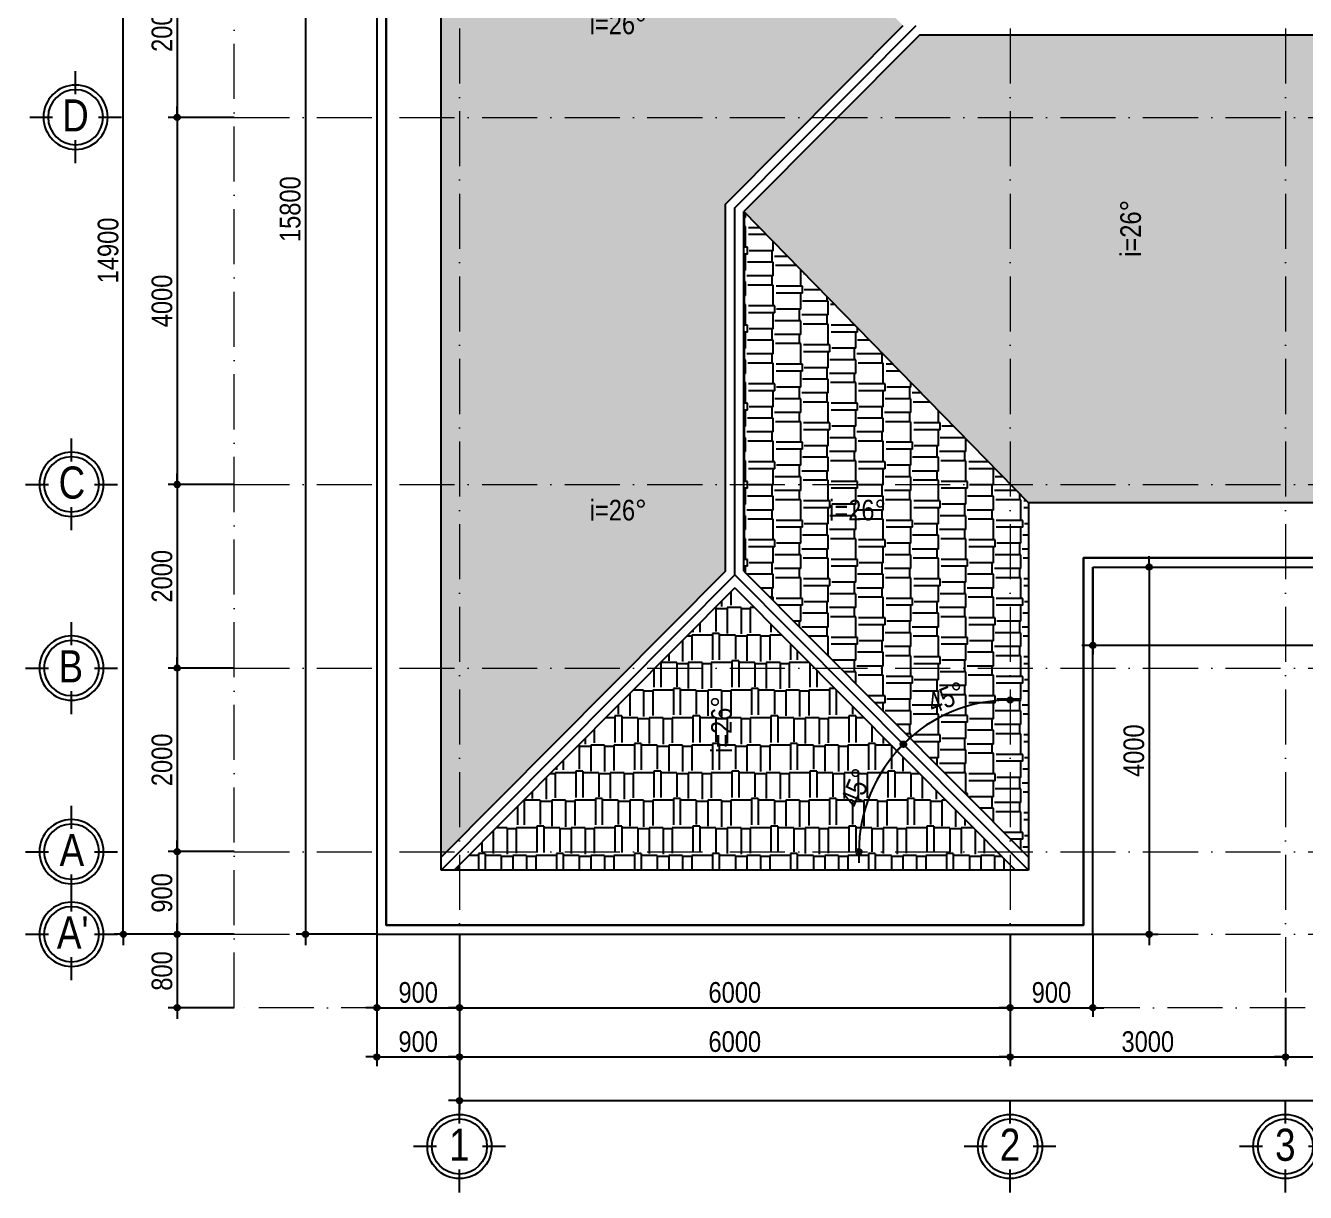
# Model space of a CAD drawing. Extents: x -1107188 to -523840, y 39692 to 514392.
# Drawn here: x -1064247 to -1050302, y 465064 to 477776 of the extents above; entities that cross this region are included whole.
import ezdxf
from ezdxf.enums import TextEntityAlignment as Align

# ---------------------------------------------------------------- set-up
doc = ezdxf.new("R2010")
doc.units = 0
doc.linetypes.add('ACAD_ISO10W100', pattern=[18, 12, -3, 0, -3])
doc.layers.get('0').update_dxf_attribs({"color": 255, "linetype": 'CONTINUOUS'})
doc.layers.get('DEFPOINTS').update_dxf_attribs({"linetype": 'CONTINUOUS'})
for name, color, linetype in [('009', 251, 'CONTINUOUS'), ('DIM', 1, 'CONTINUOUS'), ('HATCHNGOI', 22, 'CONTINUOUS'), ('TAGS', 60, 'CONTINUOUS'), ('TEXT', 7, 'CONTINUOUS'), ('TUONG', 131, 'CONTINUOUS')]:
    doc.layers.add(name, color=color, linetype=linetype)
doc.layers.add('NET-THAY', color=2, linetype='CONTINUOUS', lineweight=13)
doc.layers.add('TRUC', color=24, linetype='CONTINUOUS', lineweight=0)
doc.styles.add('HEL-CONDENSE', font='')
doc.styles.add('HELVECONDENSE', font='', dxfattribs={"height": 250})
doc.styles.get("Standard").update_dxf_attribs({"font": ''})
doc.styles.add('VNI-HELVE-CONDENSEN', font='')
doc.styles.get('HEL-CONDENSE').set_extended_font_data('VNI-Helve-Condense')
doc.styles.get('HELVECONDENSE').set_extended_font_data('VNI-Helve-Condense')
doc.styles.get('Standard').set_extended_font_data('VNI-Helve-Condense')
doc.styles.get('VNI-HELVE-CONDENSEN').set_extended_font_data('VNI-Helve-Condense')
doc.dimstyles.new('D100', dxfattribs={"dimtxt": 225, "dimasz": 1.2, "dimexe": 100, "dimexo": 0, "dimgap": 50, "dimtad": 1, "dimdec": 0, "dimzin": 13, "dimdsep": 46, "dimtxsty": 'HEL-CONDENSE', "dimblk": 'D50', "dimcen": 0, "dimclrd": 1, "dimclre": 1, "dimclrt": 7, "dimadec": 0, "dimazin": 0, "dimtfac": 1, "dimtdec": 0, "dimtmove": 0, "dimatfit": 3, "dimldrblk": 'D50', "dimfxl": 1, "dimtolj": 1, "dimtzin": 13, "dimarcsym": 0})
doc.dimstyles.get("Standard").update_dxf_attribs({"dimtxt": 0.18, "dimasz": 0.18, "dimexe": 0.18, "dimexo": 0.0625, "dimgap": 0.09, "dimtad": 0, "dimtih": 1, "dimtoh": 1, "dimdec": 4, "dimzin": 0, "dimdsep": 46, "dimtxsty": 'Standard', "dimcen": 0.09, "dimadec": 0, "dimazin": 0, "dimtfac": 1, "dimtdec": 4, "dimtofl": 0, "dimtmove": 0, "dimatfit": 3, "dimfxl": 1, "dimtolj": 1, "dimtzin": 0, "dimarcsym": 0})
pattern_1 = [(180, (-2102801, 736635.3), (-637.5, -300), [150, -125, 175, -75, 225, -100]), (180, (-2102951, 736622.8), (-637.5, -300), [125, -475, 100, -150]), (180, (-2103251, 736654.05), (-637.5, -300), [75, -775]), (270, (-2102801, 736635.3), (212.5, -300), [287.5, -912.5]), (270, (-2102951, 736635.3), (212.5, -300), [281.25, -918.75]), (270, (-2103076, 736635.3), (212.5, -300), [262.5, -937.5]), (270, (-2103251, 736654.05), (212.5, -300), [287.5, -912.5]), (270, (-2103326, 736654.05), (212.5, -300), [287.5, -912.5]), (270, (-2103551, 736635.3), (212.5, -300), [275, -925])]
pattern_2 = [(90, (-2102801, 736635.3), (-300, 637.5), [150, -125, 175, -75, 225, -100]), (90, (-2102813.5, 736785.3), (-300, 637.5), [125, -475, 100, -150]), (90, (-2102782.25, 737085.3), (-300, 637.5), [75, -775]), (180, (-2102801, 736635.3), (-300, -212.5), [287.5, -912.5]), (180, (-2102801, 736785.3), (-300, -212.5), [281.25, -918.75]), (180, (-2102801, 736910.3), (-300, -212.5), [262.5, -937.5]), (180, (-2102782.25, 737085.3), (-300, -212.5), [287.5, -912.5]), (180, (-2102782.25, 737160.3), (-300, -212.5), [287.5, -912.5]), (180, (-2102801, 737385.3), (-300, -212.5), [275, -925])]

# ---------------------------------------------------------------- blocks, each defined once
blk = doc.blocks.new('D50')
at = {"layer": 'DIM'}
blk.add_hatch(color=256, dxfattribs=at).paths.add_polyline_path([(25, 0, 1), (-25, 0, 1)])
blk.add_line((25, 0), (100, 0), dxfattribs=at)
blk.add_circle((0, 0), 25, dxfattribs=at)
blk = doc.blocks.new('*D573')
at = {"layer": 'DEFPOINTS', "color": 0, "transparency": 16777216}
for p in [(-1059519, 467184), (-1053519, 467184), (-1053519, 466540)]:
    blk.add_point(p, dxfattribs=at)
at = {"layer": 'DIM', "color": 1, "lineweight": -2, "transparency": 16777216}
for p, q in [((-1059519, 467184), (-1059519, 466440)), ((-1053519, 467184), (-1053519, 466440)), ((-1059518, 466540), (-1053520, 466540))]:
    blk.add_line(p, q, dxfattribs=at)
at = {"layer": 'DIM', "color": 1, "lineweight": -2, "transparency": 16777216, "xscale": 1.199999999999999, "yscale": 1.199999999999999, "zscale": 1.199999999999999, "rotation": 180}
blk.add_blockref('D50', (-1059519, 466540), dxfattribs=at)
at = {"layer": 'DIM', "color": 1, "lineweight": -2, "transparency": 16777216, "xscale": 1.199999999999999, "yscale": 1.199999999999999, "zscale": 1.199999999999999}
blk.add_blockref('D50', (-1053519, 466540), dxfattribs=at)
at = {"layer": 'DIM', "color": 7, "transparency": 16777216, "insert": (-1056519, 466705), "char_height": 225, "attachment_point": 5, "style": 'HEL-CONDENSE'}
blk.add_mtext('\\A1;6000', dxfattribs=at)
blk = doc.blocks.new('*D574')
at = {"layer": 'DEFPOINTS', "color": 0, "transparency": 16777216}
for p in [(-1053519, 467184), (-1050519, 467184), (-1050519, 466540)]:
    blk.add_point(p, dxfattribs=at)
at = {"layer": 'DIM', "color": 1, "lineweight": -2, "transparency": 16777216}
for p, q in [((-1053519, 467184), (-1053519, 466440)), ((-1050519, 467184), (-1050519, 466440)), ((-1053518, 466540), (-1050520, 466540))]:
    blk.add_line(p, q, dxfattribs=at)
at = {"layer": 'DIM', "color": 1, "lineweight": -2, "transparency": 16777216, "xscale": 1.199999999999999, "yscale": 1.199999999999999, "zscale": 1.199999999999999, "rotation": 180}
blk.add_blockref('D50', (-1053519, 466540), dxfattribs=at)
at = {"layer": 'DIM', "color": 1, "lineweight": -2, "transparency": 16777216, "xscale": 1.199999999999999, "yscale": 1.199999999999999, "zscale": 1.199999999999999}
blk.add_blockref('D50', (-1050519, 466540), dxfattribs=at)
at = {"layer": 'DIM', "color": 7, "transparency": 16777216, "insert": (-1052019, 466705), "char_height": 225, "attachment_point": 5, "style": 'HEL-CONDENSE'}
blk.add_mtext('\\A1;3000', dxfattribs=at)
blk = doc.blocks.new('*D575')
at = {"layer": 'DEFPOINTS', "color": 0, "transparency": 16777216}
for p in [(-1050519, 467184), (-1045019, 467184), (-1045019, 466540)]:
    blk.add_point(p, dxfattribs=at)
at = {"layer": 'DIM', "color": 1, "lineweight": -2, "transparency": 16777216}
for p, q in [((-1050519, 467184), (-1050519, 466440)), ((-1045019, 467184), (-1045019, 466440)), ((-1050518, 466540), (-1045020, 466540))]:
    blk.add_line(p, q, dxfattribs=at)
at = {"layer": 'DIM', "color": 1, "lineweight": -2, "transparency": 16777216, "xscale": 1.199999999999999, "yscale": 1.199999999999999, "zscale": 1.199999999999999, "rotation": 180}
blk.add_blockref('D50', (-1050519, 466540), dxfattribs=at)
at = {"layer": 'DIM', "color": 1, "lineweight": -2, "transparency": 16777216, "xscale": 1.199999999999999, "yscale": 1.199999999999999, "zscale": 1.199999999999999}
blk.add_blockref('D50', (-1045019, 466540), dxfattribs=at)
at = {"layer": 'DIM', "color": 7, "transparency": 16777216, "insert": (-1047769, 466705), "char_height": 225, "attachment_point": 5, "style": 'HEL-CONDENSE'}
blk.add_mtext('\\A1;5500', dxfattribs=at)
blk = doc.blocks.new('*D580')
at = {"layer": 'DEFPOINTS', "color": 0, "transparency": 16777216}
for p in [(-1059519, 467184), (-1026519, 467184), (-1026519, 466064)]:
    blk.add_point(p, dxfattribs=at)
at = {"layer": 'DIM', "color": 1, "lineweight": -2, "transparency": 16777216}
for p, q in [((-1059519, 467184), (-1059519, 465964)), ((-1026519, 467184), (-1026519, 465964)), ((-1059518, 466064), (-1026520, 466064))]:
    blk.add_line(p, q, dxfattribs=at)
at = {"layer": 'DIM', "color": 1, "lineweight": -2, "transparency": 16777216, "xscale": 1.199999999999999, "yscale": 1.199999999999999, "zscale": 1.199999999999999, "rotation": 180}
blk.add_blockref('D50', (-1059519, 466064), dxfattribs=at)
at = {"layer": 'DIM', "color": 1, "lineweight": -2, "transparency": 16777216, "xscale": 1.199999999999999, "yscale": 1.199999999999999, "zscale": 1.199999999999999}
blk.add_blockref('D50', (-1026519, 466064), dxfattribs=at)
at = {"layer": 'DIM', "color": 7, "transparency": 16777216, "insert": (-1043019, 466228), "char_height": 225, "attachment_point": 5, "style": 'HEL-CONDENSE'}
blk.add_mtext('\\A1;33000', dxfattribs=at)
blk = doc.blocks.new('A$C206177D3')
at = {"layer": 'TAGS', "ltscale": 1000}
for p, q in [((-37, 240), (-37, 490)), ((-287, -10), (-537, -10)), ((463, -10), (213, -10)), ((-37, -510), (-37, -260))]:
    blk.add_line(p, q, dxfattribs=at)
blk.add_circle((-37, -10), 350, dxfattribs=at)
at = {"layer": 'TAGS', "color": 254, "ltscale": 1000}
blk.add_circle((-37, -10), 300, dxfattribs=at)
at = {"layer": 'TAGS', "ltscale": 1000, "style": 'VNI-HELVE-CONDENSEN'}
blk.add_attdef('A', text='', height=350, dxfattribs=at).set_placement((-38, -166), align=Align.CENTER)
blk = doc.blocks.new('*D582')
at = {"layer": 'DEFPOINTS', "color": 0, "transparency": 16777216}
for p in [(-1061973, 478776), (-1062595, 476776), (-1061973, 476776)]:
    blk.add_point(p, dxfattribs=at)
at = {"layer": 'DIM', "color": 1, "lineweight": -2, "transparency": 16777216}
for p, q in [((-1061973, 478776), (-1062695, 478776)), ((-1062595, 478775), (-1062595, 476777)), ((-1061973, 476776), (-1062695, 476776))]:
    blk.add_line(p, q, dxfattribs=at)
at = {"layer": 'DIM', "color": 1, "lineweight": -2, "transparency": 16777216, "xscale": 1.199999999999999, "yscale": 1.199999999999999, "zscale": 1.199999999999999}
for p, rotation in [((-1062595, 478776), 90), ((-1062595, 476776), 270)]:
    blk.add_blockref('D50', p, dxfattribs=dict(at, rotation=rotation))
at = {"layer": 'DIM', "color": 7, "transparency": 16777216, "insert": (-1062760, 477776), "char_height": 225, "attachment_point": 5, "rotation": 90, "style": 'HEL-CONDENSE'}
blk.add_mtext('\\A1;2000', dxfattribs=at)
blk = doc.blocks.new('*D583')
at = {"layer": 'DEFPOINTS', "color": 0, "transparency": 16777216}
for p in [(-1061973, 476776), (-1062595, 472776), (-1061973, 472776)]:
    blk.add_point(p, dxfattribs=at)
at = {"layer": 'DIM', "color": 1, "lineweight": -2, "transparency": 16777216}
for p, q in [((-1061973, 476776), (-1062695, 476776)), ((-1062595, 476775), (-1062595, 472777)), ((-1061973, 472776), (-1062695, 472776))]:
    blk.add_line(p, q, dxfattribs=at)
at = {"layer": 'DIM', "color": 1, "lineweight": -2, "transparency": 16777216, "xscale": 1.199999999999999, "yscale": 1.199999999999999, "zscale": 1.199999999999999}
for p, rotation in [((-1062595, 476776), 90), ((-1062595, 472776), 270)]:
    blk.add_blockref('D50', p, dxfattribs=dict(at, rotation=rotation))
at = {"layer": 'DIM', "color": 7, "transparency": 16777216, "insert": (-1062760, 474776), "char_height": 225, "attachment_point": 5, "rotation": 90, "style": 'HEL-CONDENSE'}
blk.add_mtext('\\A1;4000', dxfattribs=at)
blk = doc.blocks.new('*D584')
at = {"layer": 'DEFPOINTS', "color": 0, "transparency": 16777216}
for p in [(-1061973, 472776), (-1062595, 470776), (-1061973, 470776)]:
    blk.add_point(p, dxfattribs=at)
at = {"layer": 'DIM', "color": 1, "lineweight": -2, "transparency": 16777216}
for p, q in [((-1061973, 472776), (-1062695, 472776)), ((-1062595, 472775), (-1062595, 470777)), ((-1061973, 470776), (-1062695, 470776))]:
    blk.add_line(p, q, dxfattribs=at)
at = {"layer": 'DIM', "color": 1, "lineweight": -2, "transparency": 16777216, "xscale": 1.199999999999999, "yscale": 1.199999999999999, "zscale": 1.199999999999999}
for p, rotation in [((-1062595, 472776), 90), ((-1062595, 470776), 270)]:
    blk.add_blockref('D50', p, dxfattribs=dict(at, rotation=rotation))
at = {"layer": 'DIM', "color": 7, "transparency": 16777216, "insert": (-1062760, 471776), "char_height": 225, "attachment_point": 5, "rotation": 90, "style": 'HEL-CONDENSE'}
blk.add_mtext('\\A1;2000', dxfattribs=at)
blk = doc.blocks.new('*D585')
at = {"layer": 'DEFPOINTS', "color": 0, "transparency": 16777216}
for p in [(-1063182, 482776), (-1061973, 482776), (-1061973, 467876)]:
    blk.add_point(p, dxfattribs=at)
at = {"layer": 'DIM', "color": 1, "lineweight": -2, "transparency": 16777216}
for p, q in [((-1061973, 482776), (-1063282, 482776)), ((-1063182, 467877), (-1063182, 482775)), ((-1061973, 467876), (-1063282, 467876))]:
    blk.add_line(p, q, dxfattribs=at)
at = {"layer": 'DIM', "color": 1, "lineweight": -2, "transparency": 16777216, "xscale": 1.199999999999999, "yscale": 1.199999999999999, "zscale": 1.199999999999999}
for p, rotation in [((-1063182, 482776), 90), ((-1063182, 467876), 270)]:
    blk.add_blockref('D50', p, dxfattribs=dict(at, rotation=rotation))
at = {"layer": 'DIM', "color": 7, "transparency": 16777216, "insert": (-1063347, 475326), "char_height": 225, "attachment_point": 5, "rotation": 90, "style": 'HEL-CONDENSE'}
blk.add_mtext('\\A1;14900', dxfattribs=at)
blk = doc.blocks.new('*D586')
at = {"layer": 'DEFPOINTS', "color": 0, "transparency": 16777216}
for p in [(-1061973, 470776), (-1062595, 468776), (-1061973, 468776)]:
    blk.add_point(p, dxfattribs=at)
at = {"layer": 'DIM', "color": 1, "lineweight": -2, "transparency": 16777216}
for p, q in [((-1061973, 470776), (-1062695, 470776)), ((-1062595, 470775), (-1062595, 468777)), ((-1061973, 468776), (-1062695, 468776))]:
    blk.add_line(p, q, dxfattribs=at)
at = {"layer": 'DIM', "color": 1, "lineweight": -2, "transparency": 16777216, "xscale": 1.199999999999999, "yscale": 1.199999999999999, "zscale": 1.199999999999999}
for p, rotation in [((-1062595, 470776), 90), ((-1062595, 468776), 270)]:
    blk.add_blockref('D50', p, dxfattribs=dict(at, rotation=rotation))
at = {"layer": 'DIM', "color": 7, "transparency": 16777216, "insert": (-1062760, 469776), "char_height": 225, "attachment_point": 5, "rotation": 90, "style": 'HEL-CONDENSE'}
blk.add_mtext('\\A1;2000', dxfattribs=at)
blk = doc.blocks.new('*D587')
at = {"layer": 'DEFPOINTS', "color": 0, "transparency": 16777216}
for p in [(-1061973, 468776), (-1062595, 467876), (-1061973, 467876)]:
    blk.add_point(p, dxfattribs=at)
at = {"layer": 'DIM', "color": 1, "lineweight": -2, "transparency": 16777216}
for p, q in [((-1061973, 468776), (-1062695, 468776)), ((-1062595, 468775), (-1062595, 467877)), ((-1061973, 467876), (-1062695, 467876))]:
    blk.add_line(p, q, dxfattribs=at)
at = {"layer": 'DIM', "color": 1, "lineweight": -2, "transparency": 16777216, "xscale": 1.199999999999999, "yscale": 1.199999999999999, "zscale": 1.199999999999999}
for p, rotation in [((-1062595, 468776), 90), ((-1062595, 467876), 270)]:
    blk.add_blockref('D50', p, dxfattribs=dict(at, rotation=rotation))
at = {"layer": 'DIM', "color": 7, "transparency": 16777216, "insert": (-1062760, 468326), "char_height": 225, "attachment_point": 5, "rotation": 90, "style": 'HEL-CONDENSE'}
blk.add_mtext('\\A1;900', dxfattribs=at)
blk = doc.blocks.new('*D588')
at = {"layer": 'DEFPOINTS', "color": 0, "transparency": 16777216}
for p in [(-1061973, 467876), (-1062595, 467076), (-1061973, 467076)]:
    blk.add_point(p, dxfattribs=at)
at = {"layer": 'DIM', "color": 1, "lineweight": -2, "transparency": 16777216}
for p, q in [((-1061973, 467876), (-1062695, 467876)), ((-1062595, 467875), (-1062595, 467077)), ((-1061973, 467076), (-1062695, 467076))]:
    blk.add_line(p, q, dxfattribs=at)
at = {"layer": 'DIM', "color": 1, "lineweight": -2, "transparency": 16777216, "xscale": 1.199999999999999, "yscale": 1.199999999999999, "zscale": 1.199999999999999}
for p, rotation in [((-1062595, 467876), 90), ((-1062595, 467076), 270)]:
    blk.add_blockref('D50', p, dxfattribs=dict(at, rotation=rotation))
at = {"layer": 'DIM', "color": 7, "transparency": 16777216, "insert": (-1062760, 467476), "char_height": 225, "attachment_point": 5, "rotation": 90, "style": 'HEL-CONDENSE'}
blk.add_mtext('\\A1;800', dxfattribs=at)
blk = doc.blocks.new('*D590')
at = {"layer": 'DEFPOINTS', "color": 0, "transparency": 16777216}
for p in [(-1060419, 467076), (-1059519, 467076), (-1059519, 466540)]:
    blk.add_point(p, dxfattribs=at)
at = {"layer": 'DIM', "color": 1, "lineweight": -2, "transparency": 16777216}
for p, q in [((-1060419, 467076), (-1060419, 466440)), ((-1059519, 467076), (-1059519, 466440)), ((-1060418, 466540), (-1059520, 466540))]:
    blk.add_line(p, q, dxfattribs=at)
at = {"layer": 'DIM', "color": 1, "lineweight": -2, "transparency": 16777216, "xscale": 1.199999999999999, "yscale": 1.199999999999999, "zscale": 1.199999999999999, "rotation": 180}
blk.add_blockref('D50', (-1060419, 466540), dxfattribs=at)
at = {"layer": 'DIM', "color": 1, "lineweight": -2, "transparency": 16777216, "xscale": 1.199999999999999, "yscale": 1.199999999999999, "zscale": 1.199999999999999}
blk.add_blockref('D50', (-1059519, 466540), dxfattribs=at)
at = {"layer": 'DIM', "color": 7, "transparency": 16777216, "insert": (-1059969, 466705), "char_height": 225, "attachment_point": 5, "style": 'HEL-CONDENSE'}
blk.add_mtext('\\A1;900', dxfattribs=at)
blk = doc.blocks.new('*D600')
at = {"layer": 'DEFPOINTS', "color": 0, "linetype": 'Continuous', "transparency": 16777216}
for p in [(-1060419, 467876), (-1059519, 467876), (-1059519, 467076)]:
    blk.add_point(p, dxfattribs=at)
at = {"layer": 'DIM', "color": 1, "linetype": 'Continuous', "lineweight": -2, "transparency": 16777216}
for p, q in [((-1060419, 467876), (-1060419, 466976)), ((-1059519, 467876), (-1059519, 466976)), ((-1060418, 467076), (-1059520, 467076))]:
    blk.add_line(p, q, dxfattribs=at)
at = {"layer": 'DIM', "color": 1, "linetype": 'Continuous', "lineweight": -2, "transparency": 16777216, "xscale": 1.199999999999999, "yscale": 1.199999999999999, "zscale": 1.199999999999999, "rotation": 180}
blk.add_blockref('D50', (-1060419, 467076), dxfattribs=at)
at = {"layer": 'DIM', "color": 1, "linetype": 'Continuous', "lineweight": -2, "transparency": 16777216, "xscale": 1.199999999999999, "yscale": 1.199999999999999, "zscale": 1.199999999999999}
blk.add_blockref('D50', (-1059519, 467076), dxfattribs=at)
at = {"layer": 'DIM', "color": 7, "linetype": 'Continuous', "transparency": 16777216, "insert": (-1059969, 467241), "char_height": 225, "attachment_point": 5, "style": 'HEL-CONDENSE'}
blk.add_mtext('\\A1;900', dxfattribs=at)
blk = doc.blocks.new('*D601')
at = {"layer": 'DEFPOINTS', "color": 0, "linetype": 'Continuous', "transparency": 16777216}
for p in [(-1059519, 467876), (-1053519, 467876), (-1053519, 467076)]:
    blk.add_point(p, dxfattribs=at)
at = {"layer": 'DIM', "color": 1, "linetype": 'Continuous', "lineweight": -2, "transparency": 16777216}
for p, q in [((-1059519, 467876), (-1059519, 466976)), ((-1053519, 467876), (-1053519, 466976)), ((-1059518, 467076), (-1053520, 467076))]:
    blk.add_line(p, q, dxfattribs=at)
at = {"layer": 'DIM', "color": 1, "linetype": 'Continuous', "lineweight": -2, "transparency": 16777216, "xscale": 1.199999999999999, "yscale": 1.199999999999999, "zscale": 1.199999999999999, "rotation": 180}
blk.add_blockref('D50', (-1059519, 467076), dxfattribs=at)
at = {"layer": 'DIM', "color": 1, "linetype": 'Continuous', "lineweight": -2, "transparency": 16777216, "xscale": 1.199999999999999, "yscale": 1.199999999999999, "zscale": 1.199999999999999}
blk.add_blockref('D50', (-1053519, 467076), dxfattribs=at)
at = {"layer": 'DIM', "color": 7, "linetype": 'Continuous', "transparency": 16777216, "insert": (-1056519, 467241), "char_height": 225, "attachment_point": 5, "style": 'HEL-CONDENSE'}
blk.add_mtext('\\A1;6000', dxfattribs=at)
blk = doc.blocks.new('*D602')
at = {"layer": 'DEFPOINTS', "color": 0, "linetype": 'Continuous', "transparency": 16777216}
for p in [(-1053519, 467876), (-1052619, 467876), (-1052619, 467076)]:
    blk.add_point(p, dxfattribs=at)
at = {"layer": 'DIM', "color": 1, "linetype": 'Continuous', "lineweight": -2, "transparency": 16777216}
for p, q in [((-1053519, 467876), (-1053519, 466976)), ((-1052619, 467876), (-1052619, 466976)), ((-1053518, 467076), (-1052620, 467076))]:
    blk.add_line(p, q, dxfattribs=at)
at = {"layer": 'DIM', "color": 1, "linetype": 'Continuous', "lineweight": -2, "transparency": 16777216, "xscale": 1.199999999999999, "yscale": 1.199999999999999, "zscale": 1.199999999999999, "rotation": 180}
blk.add_blockref('D50', (-1053519, 467076), dxfattribs=at)
at = {"layer": 'DIM', "color": 1, "linetype": 'Continuous', "lineweight": -2, "transparency": 16777216, "xscale": 1.199999999999999, "yscale": 1.199999999999999, "zscale": 1.199999999999999}
blk.add_blockref('D50', (-1052619, 467076), dxfattribs=at)
at = {"layer": 'DIM', "color": 7, "linetype": 'Continuous', "transparency": 16777216, "insert": (-1053069, 467241), "char_height": 225, "attachment_point": 5, "style": 'HEL-CONDENSE'}
blk.add_mtext('\\A1;900', dxfattribs=at)
blk = doc.blocks.new('*D610')
at = {"layer": 'DEFPOINTS', "color": 0, "linetype": 'Continuous', "transparency": 16777216}
for p in [(-1059519, 484045), (-1059718, 482976), (-1058968, 480712), (-1054543, 477776), (-1059519, 467076)]:
    blk.add_point(p, dxfattribs=at)
at = {"layer": 'DIM', "color": 1, "linetype": 'Continuous', "lineweight": -2, "transparency": 16777216}
blk.add_arc((-1059519, 482776), 2136, 270.0322, 314.8277, dxfattribs=at)
at = {"layer": 'DIM', "color": 1, "linetype": 'Continuous', "lineweight": -2, "transparency": 16777216, "xscale": 1.199999999999999, "yscale": 1.199999999999999, "zscale": 1.199999999999999}
for p, rotation in [((-1058012, 481262), 44.84381943961193), ((-1059519, 480640), 180.0160933590622)]:
    blk.add_blockref('D50', p, dxfattribs=dict(at, rotation=rotation))
at = {"layer": 'DIM', "color": 7, "linetype": 'Continuous', "transparency": 16777216, "insert": (-1058767, 480954), "char_height": 225, "attachment_point": 5, "rotation": 22.43, "style": 'HEL-CONDENSE'}
blk.add_mtext('\\A1;45°', dxfattribs=at)
blk = doc.blocks.new('*D611')
at = {"layer": 'DEFPOINTS', "color": 0, "linetype": 'Continuous', "transparency": 16777216}
for p in [(-1056519, 471791), (-1054944, 469602), (-1061973, 468776), (-1024202, 468776), (-1053319, 468575)]:
    blk.add_point(p, dxfattribs=at)
at = {"layer": 'DIM', "color": 1, "linetype": 'Continuous', "lineweight": -2, "transparency": 16777216}
blk.add_arc((-1053519, 468776), 1648, 134.9016, 179.9583, dxfattribs=at)
at = {"layer": 'DIM', "color": 1, "linetype": 'Continuous', "lineweight": -2, "transparency": 16777216, "xscale": 1.199999999999999, "yscale": 1.199999999999999, "zscale": 1.199999999999999}
for p, rotation in [((-1054681, 469944), 44.88077642419639), ((-1055167, 468776), 269.9791363744757)]:
    blk.add_blockref('D50', p, dxfattribs=dict(at, rotation=rotation))
at = {"layer": 'DIM', "color": 7, "linetype": 'Continuous', "transparency": 16777216, "insert": (-1055193, 469472), "char_height": 225, "attachment_point": 5, "rotation": 67.43, "style": 'HEL-CONDENSE'}
blk.add_mtext('\\A1;45°', dxfattribs=at)
blk = doc.blocks.new('*D612')
at = {"layer": 'DEFPOINTS', "color": 0, "linetype": 'Continuous', "transparency": 16777216}
for p in [(-1053519, 484045), (-1056519, 471791), (-1053945, 470372), (-1053319, 468575), (-1053519, 467076)]:
    blk.add_point(p, dxfattribs=at)
at = {"layer": 'DIM', "color": 1, "linetype": 'Continuous', "lineweight": -2, "transparency": 16777216}
blk.add_arc((-1053519, 468776), 1652, 90.0416, 134.8183, dxfattribs=at)
at = {"layer": 'DIM', "color": 1, "linetype": 'Continuous', "lineweight": -2, "transparency": 16777216, "xscale": 1.199999999999999, "yscale": 1.199999999999999, "zscale": 1.199999999999999}
for p, rotation in [((-1053519, 470428), 0.02080796659488894), ((-1054684, 469947), 224.8391048320754)]:
    blk.add_blockref('D50', p, dxfattribs=dict(at, rotation=rotation))
at = {"layer": 'DIM', "color": 7, "linetype": 'Continuous', "transparency": 16777216, "insert": (-1054212, 470455), "char_height": 225, "attachment_point": 5, "rotation": 22.43, "style": 'HEL-CONDENSE'}
blk.add_mtext('\\A1;45°', dxfattribs=at)
blk = doc.blocks.new('*D613')
at = {"layer": 'DEFPOINTS', "color": 0, "linetype": 'Continuous', "transparency": 16777216}
for p in [(-1029519, 471791), (-1030569, 469300), (-1061973, 468776), (-1024202, 468776), (-1032719, 468575)]:
    blk.add_point(p, dxfattribs=at)
at = {"layer": 'DIM', "color": 1, "linetype": 'Continuous', "lineweight": -2, "transparency": 16777216}
blk.add_arc((-1032519, 468776), 2019, 0.0341, 45.106, dxfattribs=at)
at = {"layer": 'DIM', "color": 1, "linetype": 'Continuous', "lineweight": -2, "transparency": 16777216, "xscale": 1.199999999999999, "yscale": 1.199999999999999, "zscale": 1.199999999999999}
for p, rotation in [((-1031094, 470207), 135.123061944267), ((-1030500, 468776), 270.0170252570588)]:
    blk.add_blockref('D50', p, dxfattribs=dict(at, rotation=rotation))
at = {"layer": 'DIM', "color": 7, "linetype": 'Continuous', "transparency": 16777216, "insert": (-1030502, 469614), "char_height": 225, "attachment_point": 5, "rotation": 292.57, "style": 'HEL-CONDENSE'}
blk.add_mtext('\\A1;45°', dxfattribs=at)
blk = doc.blocks.new('*D615')
at = {"layer": '009', "color": 1, "lineweight": -2, "transparency": 16777216}
for p, q in [((-1060419, 483676), (-1061298, 483676)), ((-1061198, 483675), (-1061198, 467877)), ((-1060419, 467876), (-1061298, 467876))]:
    blk.add_line(p, q, dxfattribs=at)
at = {"layer": 'DEFPOINTS', "color": 0, "transparency": 16777216}
for p in [(-1060419, 483676), (-1061198, 467876), (-1060419, 467876)]:
    blk.add_point(p, dxfattribs=at)
at = {"layer": '009', "color": 1, "lineweight": -2, "transparency": 16777216, "xscale": 1.199999999999999, "yscale": 1.199999999999999, "zscale": 1.199999999999999}
for p, rotation in [((-1061198, 483676), 90), ((-1061198, 467876), 270)]:
    blk.add_blockref('D50', p, dxfattribs=dict(at, rotation=rotation))
at = {"layer": '009', "color": 7, "transparency": 16777216, "insert": (-1061363, 475776), "char_height": 225, "attachment_point": 5, "rotation": 90, "style": 'HEL-CONDENSE'}
blk.add_mtext('\\A1;15800', dxfattribs=at)
blk = doc.blocks.new('*D616')
at = {"layer": '009', "color": 1, "lineweight": -2, "transparency": 16777216}
for p, q in [((-1052619, 471876), (-1051905, 471876)), ((-1052005, 471875), (-1052005, 467877)), ((-1052619, 467876), (-1051905, 467876))]:
    blk.add_line(p, q, dxfattribs=at)
at = {"layer": 'DEFPOINTS', "color": 0, "transparency": 16777216}
for p in [(-1052619, 471876), (-1052619, 467876), (-1052005, 467876)]:
    blk.add_point(p, dxfattribs=at)
at = {"layer": '009', "color": 1, "lineweight": -2, "transparency": 16777216, "xscale": 1.199999999999999, "yscale": 1.199999999999999, "zscale": 1.199999999999999}
for p, rotation in [((-1052005, 471876), 90), ((-1052005, 467876), 270)]:
    blk.add_blockref('D50', p, dxfattribs=dict(at, rotation=rotation))
at = {"layer": '009', "color": 7, "transparency": 16777216, "insert": (-1052170, 469876), "char_height": 225, "attachment_point": 5, "rotation": 90, "style": 'HEL-CONDENSE'}
blk.add_mtext('\\A1;4000', dxfattribs=at)
blk = doc.blocks.new('*D617')
at = {"layer": '009', "color": 1, "lineweight": -2, "transparency": 16777216}
for p, q in [((-1052619, 471876), (-1052619, 470923)), ((-1046019, 471876), (-1046019, 470923)), ((-1046020, 471023), (-1052618, 471023))]:
    blk.add_line(p, q, dxfattribs=at)
at = {"layer": 'DEFPOINTS', "color": 0, "transparency": 16777216}
for p in [(-1052619, 471876), (-1046019, 471876), (-1052619, 471023)]:
    blk.add_point(p, dxfattribs=at)
at = {"layer": '009', "color": 1, "lineweight": -2, "transparency": 16777216, "xscale": 1.199999999999999, "yscale": 1.199999999999999, "zscale": 1.199999999999999, "rotation": 180}
blk.add_blockref('D50', (-1052619, 471023), dxfattribs=at)
at = {"layer": '009', "color": 1, "lineweight": -2, "transparency": 16777216, "xscale": 1.199999999999999, "yscale": 1.199999999999999, "zscale": 1.199999999999999}
blk.add_blockref('D50', (-1046019, 471023), dxfattribs=at)
at = {"layer": '009', "color": 7, "transparency": 16777216, "insert": (-1049319, 471188), "char_height": 225, "attachment_point": 5, "style": 'HEL-CONDENSE'}
blk.add_mtext('\\A1;6600', dxfattribs=at)

msp = doc.modelspace()

# ---------------------------------------------------------------- hatches: boundary and pattern name
at = {"layer": 'HATCHNGOI'}
h = msp.add_hatch(dxfattribs=at)
h.set_pattern_fill('AR-RSHKE', color=14, scale=25, angle=90, style=0)
h.set_pattern_definition(pattern_2)
h.paths.add_polyline_path([(-1054684.264, 477775.801), (-1059718.797, 482835.013), (-1059718.797, 468716.589), (-1056618.797, 471831.785), (-1056618.797, 475831.785)])
h = msp.add_hatch(dxfattribs=at)
h.set_pattern_fill('AR-RSHKE', color=14, scale=25, angle=180, style=0)
h.set_pattern_definition(pattern_1)
h.paths.add_polyline_path([(-1043018.797, 475741.242), (-1039868.797, 472575.801), (-1032718.797, 472575.801), (-1029618.797, 475749.228), (-1031535.971, 477675.801), (-1038418.797, 477675.801), (-1054501.623, 477675.801), (-1056418.797, 475749.228), (-1053318.797, 472575.801), (-1046168.797, 472575.801)])
h = msp.add_hatch(dxfattribs=at)
h.set_pattern_fill('AR-RSHKE', color=34, scale=25, angle=90, style=0)
h.set_pattern_definition(pattern_2)
h.paths.add_polyline_path([(-1053318.797, 472575.801), (-1056418.797, 475749.228), (-1056418.797, 471831.785), (-1053318.797, 468716.589)])
h = msp.add_hatch(dxfattribs=at)
h.set_pattern_fill('AR-RSHKE', color=14, scale=25, angle=180, style=0)
h.set_pattern_definition(pattern_1)
h.paths.add_polyline_path([(-1056518.797, 471648.738), (-1059577.72, 468574.82), (-1053459.874, 468574.82)])

# ---------------------------------------------------------------- linework, layer by layer
for points in [[(-1058845.873, 477647.405, 0, 210, 0), (-1058358.884, 477647.405, 0, 0, 0), (-1057287.313, 477647.405, 0, 0, 0)], [(-1052048.103, 474500.516, 0, 210, 0), (-1052048.103, 474987.505, 0, 0, 0), (-1052048.103, 476059.076, 0, 0, 0)], [(-1058845.873, 472349.917, 0, 210, 0), (-1058358.884, 472349.917, 0, 0, 0), (-1057287.313, 472349.917, 0, 0, 0)], [(-1054191.72, 472349.917, 0, 210, 0), (-1054678.71, 472349.917, 0, 0, 0), (-1055750.28, 472349.917, 0, 0, 0)], [(-1056506.531, 469093.857, 0, 210, 0), (-1056506.531, 469580.847, 0, 0, 0), (-1056506.531, 470652.418, 0, 0, 0)]]:
    msp.add_lwpolyline(points, format="xyseb")
at = {"layer": 'NET-THAY', "linetype": 'ByBlock', "lineweight": -2}
for p, q in [((-1060418.797, 483675.801), (-1060418.797, 467875.801)), ((-1060318.797, 483575.801), (-1060318.797, 467975.801)), ((-1060318.797, 467975.801), (-1060318.797, 483575.801)), ((-1054501.623, 477675.801), (-1056418.797, 475749.228)), ((-1054501.623, 477675.801), (-1038418.797, 477675.801)), ((-1056418.797, 471831.785), (-1056418.797, 475749.228)), ((-1052718.797, 467975.801), (-1052718.797, 471975.801)), ((-1052718.797, 471975.801), (-1045918.797, 471975.801)), ((-1045918.797, 471975.801), (-1052718.797, 471975.801)), ((-1052718.797, 471975.801), (-1052718.797, 467975.801)), ((-1056418.797, 471831.785), (-1053318.797, 468716.589)), ((-1052618.797, 467875.801), (-1052618.797, 471875.801)), ((-1052618.797, 471875.801), (-1046018.797, 471875.801)), ((-1056518.797, 471648.738), (-1059577.72, 468574.82)), ((-1056518.797, 471648.738), (-1053459.874, 468574.82)), ((-1060418.797, 467875.801), (-1052618.797, 467875.801)), ((-1060318.797, 467975.801), (-1052718.797, 467975.801)), ((-1052718.797, 467975.801), (-1060318.797, 467975.801))]:
    msp.add_line(p, q, dxfattribs=at)
for points in [[(-1047618.797, 483575.801), (-1060318.797, 483575.801), (-1060318.797, 467975.801), (-1052718.797, 467975.801), (-1052718.797, 471975.801), (-1047618.797, 471975.801)], [(-1059718.797, 468716.589), (-1056618.797, 471831.785), (-1056618.797, 475831.785), (-1054684.264, 477775.801)]]:
    msp.add_lwpolyline(points, dxfattribs=at)
at = {"layer": 'TRUC', "linetype": 'ACAD_ISO10W100', "ltscale": 50}
msp.add_lwpolyline([(-1061972.781, 484044.785), (-1024202.47, 484044.785), (-1024202.47, 467075.801), (-1061972.781, 467075.801)], close=True, dxfattribs=at)
for points in [[(-1060418.797, 484044.785), (-1060418.797, 467075.801)], [(-1059518.797, 484044.785), (-1059518.797, 467075.801)], [(-1053518.797, 484044.785), (-1053518.797, 467075.801)], [(-1050518.797, 484044.785), (-1050518.797, 467075.801)], [(-1061972.781, 476775.801), (-1024202.47, 476775.801)], [(-1061972.781, 472775.801), (-1024202.47, 472775.801)], [(-1061972.781, 470775.801), (-1024202.47, 470775.801)], [(-1061972.781, 468775.801), (-1024202.47, 468775.801)], [(-1061972.781, 467875.801), (-1024202.47, 467875.801)]]:
    msp.add_lwpolyline(points, dxfattribs=at)
at = {"layer": 'TUONG'}
for p, q in [((-1059718.797, 468574.82), (-1059718.797, 482975.801)), ((-1056518.797, 471790.507), (-1059718.797, 468574.82)), ((-1056518.797, 471790.507), (-1053318.797, 468574.82)), ((-1053318.797, 468574.82), (-1059718.797, 468574.82))]:
    msp.add_line(p, q, dxfattribs=at)
for points in [[(-1056518.797, 471790.507), (-1056518.797, 475790.507), (-1054543.187, 477775.801)], [(-1053318.797, 472575.801), (-1056418.797, 475749.228)], [(-1045218.797, 472575.801), (-1053318.797, 472575.801), (-1053318.797, 468574.82)]]:
    msp.add_lwpolyline(points, dxfattribs=at)

# ---------------------------------------------------------------- block references
at = {"layer": 'TAGS', "ltscale": 1000}
ref = msp.add_blockref('A$C206177D3', (-1063739.098, 476787.665), dxfattribs=dict(at, xscale=-1))
ref.add_attrib('A', 'D', dxfattribs={"color": 7, "ltscale": 1000, "height": 350, "style": 'VNI-HELVE-CONDENSEN'}).set_placement((-1063703.594, 476622.026), align=Align.CENTER)
ref = msp.add_blockref('A$C206177D3', (-1063783.375, 472787.7), dxfattribs=dict(at, xscale=-1))
ref.add_attrib('A', 'C', dxfattribs={"color": 7, "ltscale": 1000, "height": 350, "style": 'VNI-HELVE-CONDENSEN'}).set_placement((-1063742.271, 472622.062), align=Align.CENTER)
ref = msp.add_blockref('A$C206177D3', (-1063783.375, 470785.654), dxfattribs=dict(at, xscale=-1))
ref.add_attrib('A', 'B', dxfattribs={"color": 7, "ltscale": 1000, "height": 350, "style": 'VNI-HELVE-CONDENSEN'}).set_placement((-1063754.404, 470620.016), align=Align.CENTER)
ref = msp.add_blockref('A$C206177D3', (-1063783.375, 468785.654), dxfattribs=dict(at, xscale=-1))
ref.add_attrib('A', 'A', dxfattribs={"color": 7, "ltscale": 1000, "height": 350, "style": 'VNI-HELVE-CONDENSEN'}).set_placement((-1063742.271, 468620.016), align=Align.CENTER)
ref = msp.add_blockref('A$C206177D3', (-1063783.375, 467885.654), dxfattribs=dict(at, xscale=-1))
ref.add_attrib('A', "A'", dxfattribs={"color": 7, "ltscale": 1000, "height": 350, "style": 'VNI-HELVE-CONDENSEN'}).set_placement((-1063733.198, 467720.016), align=Align.CENTER)
ref = msp.add_blockref('A$C206177D3', (-1059482.175, 465573.447), dxfattribs=at)
ref.add_attrib('A', '1', dxfattribs={"color": 7, "ltscale": 1000, "height": 350, "style": 'VNI-HELVE-CONDENSEN'}).set_placement((-1059520.48, 465407.809), align=Align.CENTER)
ref = msp.add_blockref('A$C206177D3', (-1053482.175, 465573.447), dxfattribs=at)
ref.add_attrib('A', '2', dxfattribs={"color": 7, "ltscale": 1000, "height": 350, "style": 'VNI-HELVE-CONDENSEN'}).set_placement((-1053520.48, 465407.809), align=Align.CENTER)
ref = msp.add_blockref('A$C206177D3', (-1050482.175, 465573.447), dxfattribs=at)
ref.add_attrib('A', '3', dxfattribs={"color": 7, "ltscale": 1000, "height": 350, "style": 'VNI-HELVE-CONDENSEN'}).set_placement((-1050520.48, 465407.809), align=Align.CENTER)

# ---------------------------------------------------------------- texts
at = {"layer": 'TEXT', "ltscale": 25, "char_height": 50, "width": 5765.63521, "attachment_point": 7, "style": 'HELVECONDENSE'}
for insert, rotation in [((-1058099.632, 477678.003), 0.1094066), ((-1052089.633, 475257.193), 90.1094066), ((-1058099.632, 472380.514), 0.1094066), ((-1055491.028, 472380.514), 0.1094066), ((-1056548.06, 469850.534), 90.1094066)]:
    msp.add_mtext('{\\H4.5x;i=26\\fArial|b0|i0|c0|p34;°}', dxfattribs=dict(at, insert=insert, rotation=rotation))

# ---------------------------------------------------------------- dimensions: what is measured, and where the dimension line sits
at = {"layer": '009'}
for base, p1, p2, picture, middle in [((-1061197.997, 467875.801), (-1060418.797, 483675.801), (-1060418.797, 467875.801), '*D615', (-1061362.897, 475775.801)), ((-1052005.015, 467875.801), (-1052618.797, 471875.801), (-1052618.797, 467875.801), '*D616', (-1052169.915, 469875.801))]:
    dim = msp.add_linear_dim(base=base, p1=p1, p2=p2, angle=90, dimstyle='D100', dxfattribs=at)
    dim.commit()
    dim.dimension.update_dxf_attribs({"geometry": picture, "text_midpoint": middle})
dim = msp.add_linear_dim(base=(-1052618.797, 471023.075), p1=(-1046018.797, 471875.801), p2=(-1052618.797, 471875.801), dimstyle='D100', dxfattribs=at)
dim.commit()
dim.dimension.update_dxf_attribs({"geometry": '*D617', "text_midpoint": (-1049318.797, 471187.975)})
at = {"layer": 'DIM', "linetype": 'Continuous'}
for base, line1, line2, picture, middle in [((-1058967.608, 480712.01), ((-1059518.797, 484044.785), (-1059518.797, 467075.801)), ((-1054543.187, 477775.801), (-1059717.821, 482975.801)), '*D610', (-1058766.668, 480953.703)), ((-1053945.099, 470371.984), ((-1053518.797, 484044.785), (-1053518.797, 467075.801)), ((-1056518.797, 471790.507), (-1053318.797, 468574.82)), '*D612', (-1054212.092, 470455.366)), ((-1054944.422, 469601.987), ((-1061972.781, 468775.801), (-1024202.47, 468775.801)), ((-1056518.797, 471790.507), (-1053318.797, 468574.82)), '*D611', (-1055192.593, 469471.508)), ((-1030568.822, 469299.998), ((-1061972.781, 468775.801), (-1024202.47, 468775.801)), ((-1029518.797, 471790.507), (-1032718.797, 468574.82)), '*D613', (-1030501.971, 469614.087))]:
    dim = msp.add_angular_dim_2l(base=base, line1=line1, line2=line2, dimstyle='D100', dxfattribs=at)
    dim.commit()
    dim.dimension.update_dxf_attribs({"geometry": picture, "text_midpoint": middle})
at = {"layer": 'DIM'}
for p1, p2, distance, picture, middle in [((-1061972.781, 467875.801), (-1061972.781, 482775.801), 1209.184, '*D585', (-1063346.865, 475325.801)), ((-1059518.797, 467184.439), (-1053518.797, 467184.439), -644.187, '*D573', (-1056518.797, 466705.152)), ((-1059518.797, 467184.439), (-1026518.797, 467184.439), -1120.846, '*D580', (-1043018.797, 466228.494))]:
    dim = msp.add_aligned_dim(p1=p1, p2=p2, distance=distance, dimstyle='D100', dxfattribs=at)
    dim.commit()
    dim.dimension.update_dxf_attribs({"geometry": picture, "text_midpoint": middle})
for base, p1, p2, angle, dimstyle, override, picture, middle in [((-1062594.642, 476775.801), (-1061972.781, 478775.801), (-1061972.781, 476775.801), 90, 'D100', {"dimtmove": 1}, '*D582', (-1062759.542, 477775.801)), ((-1062594.642, 472775.801), (-1061972.781, 476775.801), (-1061972.781, 472775.801), 90, 'D100', {"dimtmove": 1}, '*D583', (-1062759.542, 474775.801)), ((-1062594.642, 470775.801), (-1061972.781, 472775.801), (-1061972.781, 470775.801), 90, 'D100', {"dimtmove": 1}, '*D584', (-1062759.542, 471775.801)), ((-1062594.642, 468775.801), (-1061972.781, 470775.801), (-1061972.781, 468775.801), 90, 'D100', {"dimtmove": 1}, '*D586', (-1062759.542, 469775.801)), ((-1062594.642, 467875.801), (-1061972.781, 468775.801), (-1061972.781, 467875.801), 90, 'D100', {"dimtmove": 1}, '*D587', (-1062759.542, 468325.801)), ((-1062594.642, 467075.801), (-1061972.781, 467875.801), (-1061972.781, 467075.801), 90, 'Standard', {"dimtxt": 225, "dimasz": 1.2, "dimexe": 100, "dimexo": 0, "dimgap": 50, "dimtad": 1, "dimtih": 0, "dimtoh": 0, "dimdec": 2, "dimzin": 13, "dimtxsty": 'HEL-CONDENSE', "dimblk": 'D50', "dimcen": 0, "dimclrd": 1, "dimclre": 1, "dimclrt": 7, "dimtdec": 2, "dimtofl": 1, "dimldrblk": 'D50', "dimtzin": 13}, '*D588', (-1062759.542, 467475.801)), ((-1050518.797, 466540.252), (-1053518.797, 467184.439), (-1050518.797, 467184.439), 180, 'D100', {"dimtmove": 1}, '*D574', (-1052018.797, 466705.152)), ((-1045018.797, 466540.252), (-1050518.797, 467184.439), (-1045018.797, 467184.439), 180, 'D100', {"dimtmove": 1}, '*D575', (-1047768.797, 466705.152))]:
    dim = msp.add_linear_dim(base=base, p1=p1, p2=p2, angle=angle, dimstyle=dimstyle, override=override, dxfattribs=at)
    dim.commit()
    dim.dimension.update_dxf_attribs({"geometry": picture, "text_midpoint": middle})
at = {"layer": 'DIM', "linetype": 'Continuous'}
for base, p1, p2, picture, middle in [((-1059518.797, 467075.801), (-1060418.797, 467875.801), (-1059518.797, 467875.801), '*D600', (-1059968.797, 467240.701)), ((-1053518.797, 467075.801), (-1059518.797, 467875.801), (-1053518.797, 467875.801), '*D601', (-1056518.797, 467240.701)), ((-1052618.797, 467075.801), (-1053518.797, 467875.801), (-1052618.797, 467875.801), '*D602', (-1053068.797, 467240.701))]:
    dim = msp.add_linear_dim(base=base, p1=p1, p2=p2, dimstyle='D100', dxfattribs=at)
    dim.commit()
    dim.dimension.update_dxf_attribs({"geometry": picture, "text_midpoint": middle})
at = {"layer": 'DIM'}
dim = msp.add_linear_dim(base=(-1059518.797, 466540.252), p1=(-1060418.797, 467075.801), p2=(-1059518.797, 467075.801), dimstyle='Standard', override={"dimtxt": 225, "dimasz": 1.2, "dimexe": 100, "dimexo": 0, "dimgap": 50, "dimtad": 1, "dimtih": 0, "dimtoh": 0, "dimdec": 2, "dimzin": 13, "dimtxsty": 'HEL-CONDENSE', "dimblk": 'D50', "dimcen": 0, "dimclrd": 1, "dimclre": 1, "dimclrt": 7, "dimtdec": 2, "dimtofl": 1, "dimldrblk": 'D50', "dimtzin": 13}, dxfattribs=at)
dim.commit()
dim.dimension.update_dxf_attribs({"geometry": '*D590', "text_midpoint": (-1059968.797, 466705.152)})

doc.saveas('drawing.dxf')
